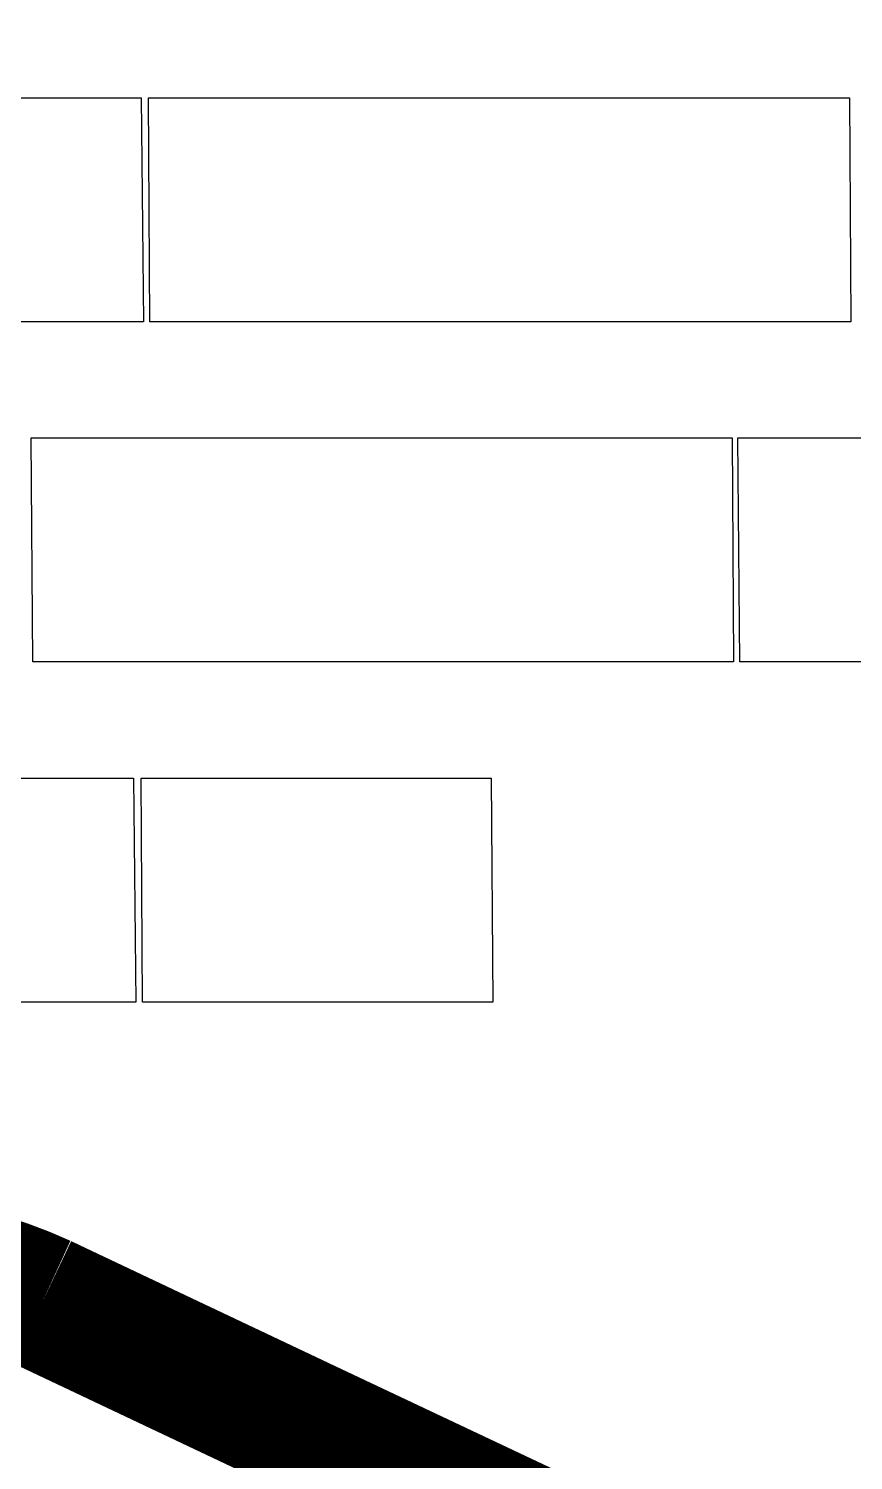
# Model space of a CAD drawing. Header units: metres. Extents: x 1351658 to 1352063, y 7182158 to 7182531.
# Drawn here: x 1351808.6 to 1351832.97, y 7182329.02 to 7182371.33 of the extents above; entities that cross this region are included whole.
import ezdxf

# ---------------------------------------------------------------- set-up
doc = ezdxf.new("R2010")
doc.units = ezdxf.units.M
doc.linetypes.add('AXES', pattern=[50.8, 31.75, -6.35, 6.35, -6.35])
doc.layers.add('PVcase PV Modules (full frames)', color=142, linetype='Continuous')
doc.layers.add('PVcase PV Modules (optimised)', color=142, linetype='Continuous')
doc.layers.add('UBS-100-Axe voirie', color=7, linetype='Continuous', lineweight=0)
doc.layers.add('UBS-100-Circulation intérieure SDIS', color=252, linetype='Continuous', lineweight=0)

# ---------------------------------------------------------------- blocks, each defined once
blk = doc.blocks.new('3P9@15DEG F FX ID2 PVBlock')
at = {"layer": 'PVcase PV Modules (optimised)', "color": 0, "linetype": 'ByBlock', "transparency": 33554687}
blk.add_polyline3d([(0, 0, 1.774), (10.35, 0, 1.774), (10.35, -6.62, 0), (0, -6.62, 0)], close=True, dxfattribs=at)
blk = doc.blocks.new('3P18@15DEG F FX ID2 PVBlock')
at = {"layer": 'PVcase PV Modules (optimised)', "color": 0, "linetype": 'ByBlock', "transparency": 33554687}
blk.add_polyline3d([(0, 0, 1.774), (20.718, 0, 1.774), (20.718, -6.62, 0), (0, -6.62, 0)], close=True, dxfattribs=at)

msp = doc.modelspace()

# ---------------------------------------------------------------- linework, layer by layer
at = {"layer": 'UBS-100-Axe voirie', "color": 18, "linetype": 'AXES', "ltscale": 0.2, "true_color": 0x000000, "transparency": 33554687, "const_width": 0.02}
msp.add_lwpolyline([(1351709.247, 7182396.318), (1351749.531, 7182355.928, -0.03331), (1351750.669, 7182354.624), (1351757.55, 7182345.773, 0.157319), (1351764.147, 7182341.279), (1351773.867, 7182338.422, 0.137311), (1351780.874, 7182338.331), (1351784.255, 7182339.231, -0.137457), (1351791.587, 7182339.113), (1351807.37, 7182334.309, -0.033618), (1351809.002, 7182333.69), (1351816.89, 7182329.956), (1351829.038, 7182324.222), (1351837.793, 7182318.567, 0.010113), (1351853.406, 7182309.376), (1351911.298, 7182289.14, 0.009911)], format="xyb", dxfattribs=at)
at = {"layer": 'UBS-100-Circulation intérieure SDIS', "transparency": 33554687, "const_width": 4}
msp.add_lwpolyline([(1351709.247, 7182396.318), (1351749.531, 7182355.928, -0.03331), (1351750.669, 7182354.624), (1351757.55, 7182345.773, 0.157319), (1351764.147, 7182341.279), (1351773.867, 7182338.422, 0.137311), (1351780.874, 7182338.331), (1351784.255, 7182339.231, -0.137457), (1351791.587, 7182339.113), (1351807.37, 7182334.309, -0.033618), (1351809.002, 7182333.69), (1351816.89, 7182329.956), (1351829.038, 7182324.222), (1351837.793, 7182318.567, 0.010113), (1351853.406, 7182309.376), (1351911.298, 7182289.14, 0.009911)], format="xyb", dxfattribs=at)

# ---------------------------------------------------------------- block references
at = {"layer": 'PVcase PV Modules (full frames)', "color": 144, "linetype": 'ByBlock', "true_color": 0x007ca5, "transparency": 33554687, "extrusion": (-0.03988, 0, 0.999204), "rotation": 90}
msp.add_blockref('3P18@15DEG F FX ID2 PVBlock', (-7182369.292, 1350717.48, -53870.162), dxfattribs=at)
at = {"layer": 'PVcase PV Modules (full frames)', "color": 144, "linetype": 'ByBlock', "true_color": 0x007ca5, "transparency": 33554687, "extrusion": (-0.024219, 0, 0.999707), "rotation": 90}
msp.add_blockref('3P18@15DEG F FX ID2 PVBlock', (-7182369.292, 1351416.631, -32699.821), dxfattribs=at)
at = {"layer": 'PVcase PV Modules (full frames)', "color": 144, "linetype": 'ByBlock', "true_color": 0x007ca5, "transparency": 33554687, "extrusion": (-0.026792, 0, 0.999641), "rotation": 90}
msp.add_blockref('3P18@15DEG F FX ID2 PVBlock', (-7182359.241, 1351324.515, -36178.445), dxfattribs=at)
at = {"layer": 'PVcase PV Modules (full frames)', "color": 144, "linetype": 'ByBlock', "true_color": 0x007ca5, "transparency": 33554687, "extrusion": (-0.030503, 0, 0.999535), "rotation": 90}
msp.add_blockref('3P18@15DEG F FX ID2 PVBlock', (-7182359.241, 1351201.795, -41194.831), dxfattribs=at)
at = {"layer": 'PVcase PV Modules (full frames)', "color": 144, "linetype": 'ByBlock', "true_color": 0x007ca5, "transparency": 33554687, "extrusion": (-0.038124, 0, 0.999273), "rotation": 90}
msp.add_blockref('3P18@15DEG F FX ID2 PVBlock', (-7182349.181, 1350809.803, -51497.219), dxfattribs=at)
at = {"layer": 'PVcase PV Modules (full frames)', "color": 156, "linetype": 'ByBlock', "true_color": 0x004080, "transparency": 33554687, "extrusion": (-0.024338, 0, 0.999704), "rotation": 90}
msp.add_blockref('3P9@15DEG F FX ID2 PVBlock', (-7182349.181, 1351412.516, -32860.477), dxfattribs=at)

doc.saveas('drawing.dxf')
